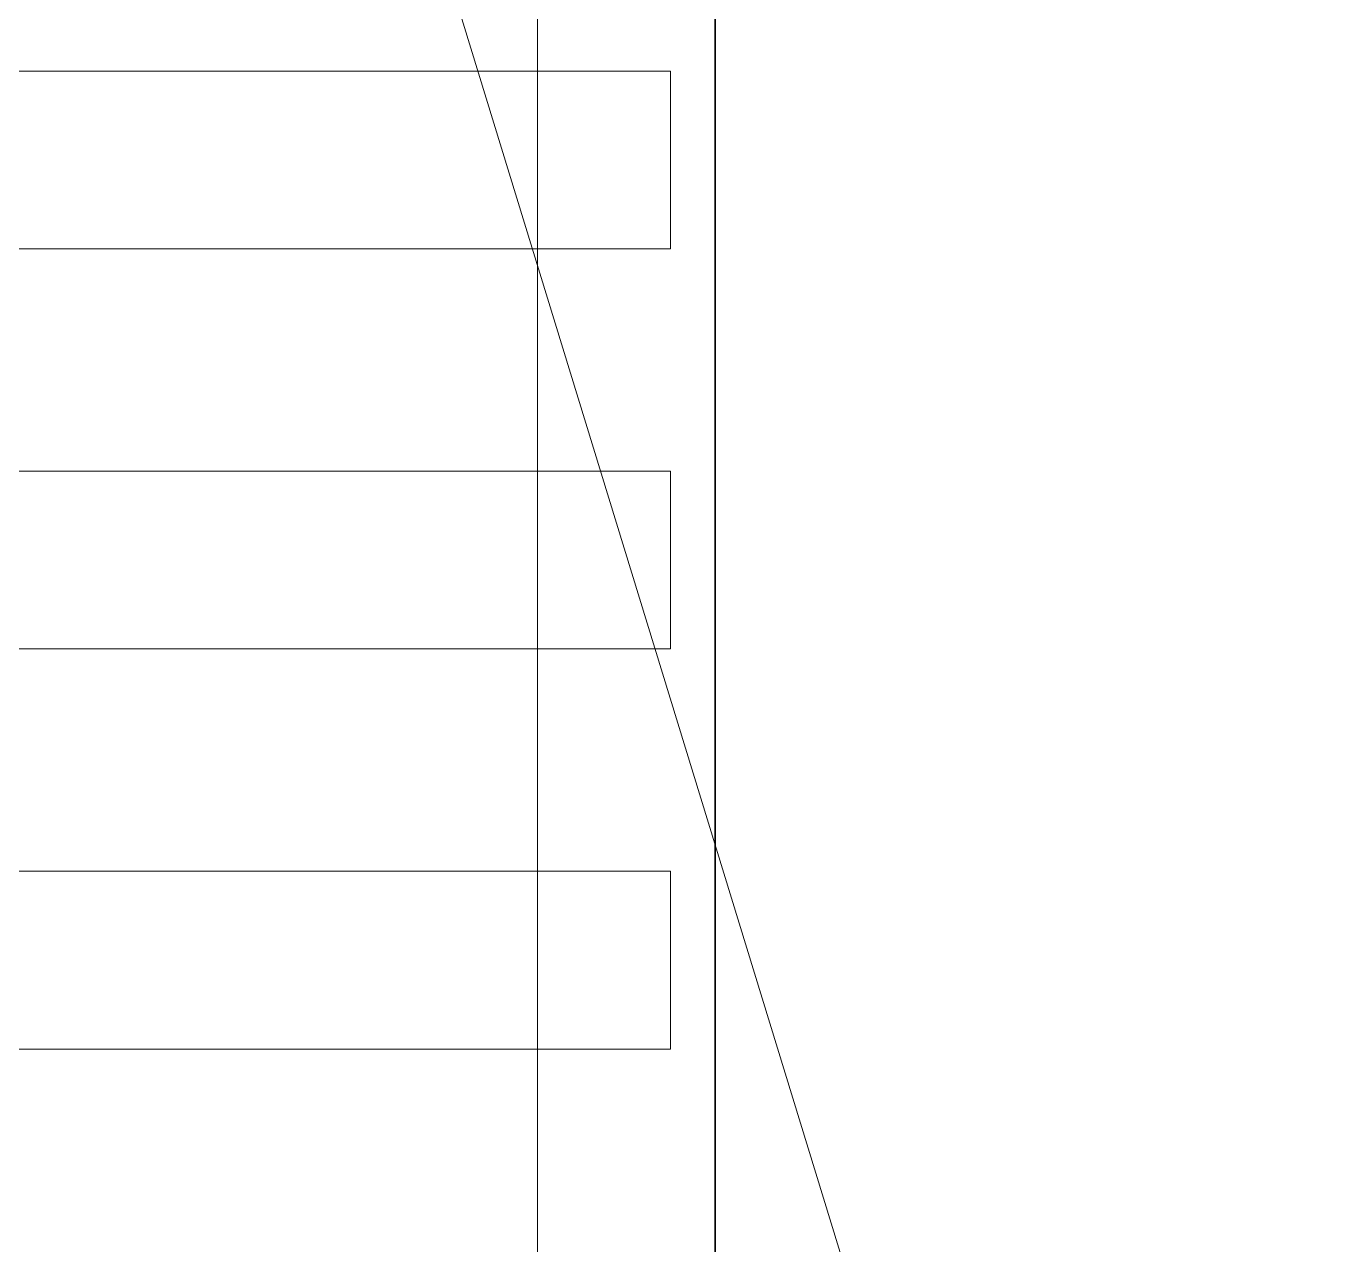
# Model space of a CAD drawing. Header units: millimetres. Extents: x -546 to 1681, y -650 to 1730.
# Drawn here: x 766.803 to 769.731, y 597.888 to 600.63 of the extents above; entities that cross this region are included whole.
import ezdxf

# ---------------------------------------------------------------- set-up
doc = ezdxf.new("R2010")
doc.units = ezdxf.units.MM

msp = doc.modelspace()

# ---------------------------------------------------------------- linework, layer by layer
at = {"color": 7, "lineweight": 0}
msp.add_lwpolyline([(764.0812, 612.7187), (775.5862, 575.2096)], dxfattribs=at)
at = {"color": 8, "lineweight": 0, "true_color": 0x7f7f7f}
for points in [[(767.9542, 595.2787), (767.9542, 603.8787)], [(768.3532, 603.8787), (768.3532, 595.2787)], [(768.3542, 603.8787), (768.3542, 595.2787)], [(765.4552, 600.5287), (768.2532, 600.5287)], [(768.2532, 600.5287), (768.2532, 600.1287)], [(768.2532, 600.1287), (765.4552, 600.1287)], [(765.4552, 599.6287), (768.2532, 599.6287)], [(768.2532, 599.6287), (768.2532, 599.2287)], [(768.2532, 599.2287), (765.4552, 599.2287)], [(765.4552, 598.7287), (768.2532, 598.7287)], [(768.2532, 598.7287), (768.2532, 598.3287)], [(768.2532, 598.3287), (765.4552, 598.3287)]]:
    msp.add_lwpolyline(points, dxfattribs=at)

doc.saveas('drawing.dxf')
